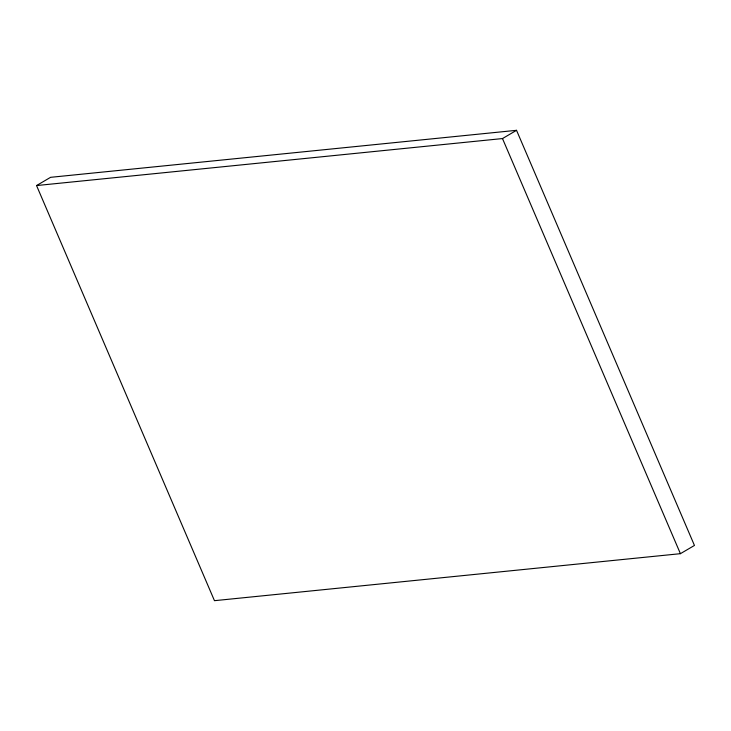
<?xml version="1.0" encoding="UTF-8"?>
<svg xmlns="http://www.w3.org/2000/svg" width="731" height="731" viewBox="0 0 731 731"><rect width="100%" height="100%" fill="white"/><g stroke="black" fill="none" stroke-linecap="round" stroke-linejoin="round"><path stroke-width="1.1" d="M36.55 185.555L50.585 177.322L516.534 130.319L694.45 545.445L680.415 553.678L214.466 600.681L36.55 185.555L502.489 138.561L516.534 130.319M502.489 138.561L680.415 553.678"/></g></svg>
